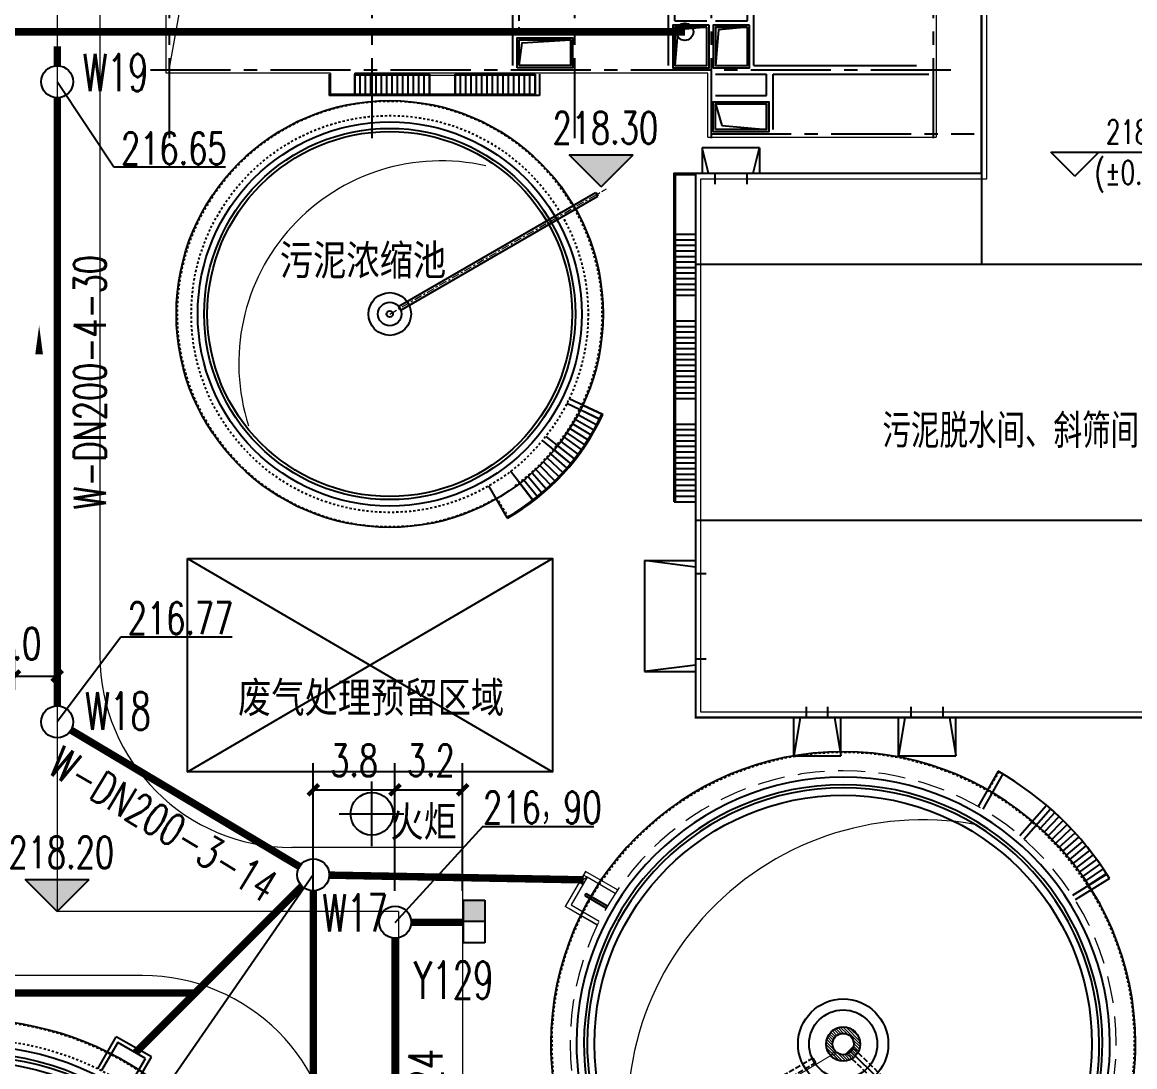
# Model space of a CAD drawing. Header units: metres. Extents: x 497246 to 997717, y 2998582 to 5998198.
# Drawn here: x 500211.5 to 500263.6, y 2998954.1 to 2999003 of the extents above; entities that cross this region are included whole.
import ezdxf
from ezdxf.enums import TextEntityAlignment as Align

# ---------------------------------------------------------------- set-up
doc = ezdxf.new("R2010")
doc.units = ezdxf.units.M
doc.header["$LTSCALE"] = 1000
for name, pattern in [('CENTER', [2, 1.25, -0.25, 0.25, -0.25]), ('CENTER2', [1.125, 0.75, -0.125, 0.125, -0.125]), ('CENTRE', [1.125, 0.75, -0.125, 0.125, -0.125]), ('CONTINOUS', [0]), ('DASH', [0.35, 0.25, -0.1]), ('DASHED', [19.05, 12.7, -6.35]), ('DOTE', [2.42, 2, -0.2, 0.02, -0.2]), ('HIDDEN', [0.375, 0.25, -0.125]), ('L2', [5, 3, -2]), ('虚线', [2, 1, -1])]:
    doc.linetypes.add(name, pattern=pattern)
doc.layers.get('0').update_dxf_attribs({"linetype": 'CONTINUOUS'})
doc.layers.get('Defpoints').update_dxf_attribs({"linetype": 'CONTINUOUS'})
for name, color, linetype, lineweight in [('2', 6, '虚线', 18), ('3中心线层', 7, 'CENTER', 25), ('A01设备', 5, 'CONTINUOUS', 25), ('SM-栏杆', 21, 'FENCELINE1', 15), ('中心线', 1, 'CENTER2', 15), ('细线', 7, 'CONTINUOUS', 18), ('道路', 4, 'CONTINUOUS', 15), ('道路中线', 1, 'DOTE', 13)]:
    doc.layers.add(name, color=color, linetype=linetype, lineweight=lineweight)
for name, color, linetype in [('3', 3, 'CONTINUOUS'), ('BEAM', 4, 'DASHED'), ('DIM_ELEV', 3, 'CONTINUOUS'), ('LINE6', 3, 'CONTINUOUS'), ('P15', 8, 'CONTINUOUS'), ('PIPE-污水', 2, 'CONTINUOUS'), ('PIPE-雨水', 4, 'CONTINUOUS'), ('PUB_TEXT', 7, 'CONTINUOUS'), ('STAIR', 2, 'CONTINUOUS'), ('TEXT_污水', 7, 'CONTINUOUS'), ('TEXT_雨水', 7, 'CONTINUOUS'), ('TWT_DIM', 3, 'CONTINUOUS'), ('TWT_雨水口', 4, 'CONTINUOUS'), ('WELL_污水', 2, 'CONTINUOUS'), ('WELL_雨水', 4, 'CONTINUOUS'), ('建筑', 7, 'CONTINUOUS'), ('建筑门坡散水', 9, 'CONTINUOUS'), ('挡墙护坡', 5, 'CONTINUOUS'), ('文字', 255, 'CONTINUOUS'), ('文字说明', 3, 'CONTINUOUS'), ('新建建筑', 2, 'CONTINUOUS'), ('污水标注', 211, 'CONTINUOUS'), ('雨水标注', 100, 'CONTINUOUS')]:
    doc.layers.add(name, color=color, linetype=linetype)
doc.layers.add('建筑轴线', color=1, linetype='DOTE', lineweight=15, plot=False)
doc.styles.add('-黑体', font='simhei.ttf', dxfattribs={"width": 0.8})
doc.styles.add('_TCH_DIM', font='SIMPLEX', dxfattribs={"bigfont": 'GBCBIG'})
doc.styles.add('_TCH_DIM_T3', font='SIMPLEX', dxfattribs={"width": 0.705882, "bigfont": 'GBCBIG'})
doc.styles.add('_TWT_WELL', font='SIMPLEX', dxfattribs={"width": 0.8, "height": 3.5, "bigfont": 'HZTXT'})
doc.styles.add('HZTXT', font='txt', dxfattribs={"width": 0.7, "bigfont": 'HZTXT'})
doc.styles.add('TG_LINETYPE', font='SIMPLEX', dxfattribs={"width": 0.8, "height": 3, "bigfont": 'HZTXT'})
doc.styles.add('亨利项目总图布置_2022_8_8_t3--03$0$亨利项目总图布置_2022_8_8_t3--02$0$CEC', font='ARIALN.TTF')
doc.linetypes.add('FENCELINE1', pattern='A,6.35,-2.54,[133,ltypeshp.shx,S=2.54,R=0,X=-2.54,Y=0],-2.54,25.4', length=36.83)
doc.linetypes.add('TG_W', pattern='A,2,-0.3,["W",TG_LINETYPE,S=0.1,R=0,X=-0.23,Y=-0.15],0', length=2.3)
doc.linetypes.add('TG_Y', pattern='A,2,-0.3,["Y",TG_LINETYPE,S=0.1,R=0,X=-0.23,Y=-0.15],0', length=2.3)
doc.linetypes.add('TG_Y2', pattern='A,2,-0.6,["Y2",TG_LINETYPE,S=0.1,R=0,X=-0.52,Y=-0.15],0', length=2.6)
doc.dimstyles.new('_TWT_ARCH&&1', dxfattribs={"dimtxt": 1.4875, "dimasz": 0.5, "dimexe": 1.25, "dimexo": 1.5, "dimgap": 0.63125, "dimtad": 1, "dimdec": 1, "dimzin": 0, "dimdsep": 46, "dimtxsty": '_TCH_DIM_T3', "dimblk": 'ARCHTICK', "dimcen": 0.09, "dimclrt": 7, "dimazin": 2, "dimtfac": 1, "dimtdec": 1, "dimtix": 1, "dimtmove": 2, "dimatfit": 3, "dimfxl": 1, "dimtolj": 1, "dimtzin": 0, "dimarcsym": 0})

# ---------------------------------------------------------------- blocks, each defined once
blk = doc.blocks.new('BW-368551890', base_point=(749513, -126952))
at = {"layer": 'DIM_ELEV', "color": 0}
for p, q in [((749613, -102152), (749752, -103230)), ((783213, -101852), (783352, -103230)), ((749752, -103230), (751413, -103352)), ((783352, -103230), (785013, -103352)), ((784613, -111802), (784677, -112537)), ((784677, -112537), (785013, -112602)), ((775013, -125652), (775305, -126656)), ((775305, -126656), (777413, -126852))]:
    blk.add_line(p, q, dxfattribs=at)
for points in [[(749513, -103452), (749513, -101752), (751513, -101752), (751513, -103452)], [(749613, -103352), (749613, -101852), (751413, -101852), (751413, -103352)], [(774713, -101752), (773013, -101752), (773013, -103752), (774713, -103752)], [(774613, -101852), (773113, -101852), (773113, -103652), (774613, -103652)], [(783113, -103452), (783113, -101752), (785113, -101752), (785113, -103452)], [(783213, -103352), (783213, -101852), (785013, -101852), (785013, -103352)], [(751213, -104752), (749513, -104752), (749513, -106752), (751213, -106752)], [(760688, -104752), (758988, -104752), (758988, -106752), (760688, -106752)], [(785113, -104752), (783413, -104752), (783413, -106752), (785113, -106752)], [(751113, -104852), (749613, -104852), (749613, -106652), (751113, -106652)], [(760588, -104852), (759088, -104852), (759088, -106652), (760588, -106652)], [(785013, -104852), (783513, -104852), (783513, -106652), (785013, -106652)], [(774713, -105752), (773513, -105752), (773513, -106752), (774713, -106752)], [(774613, -105852), (773613, -105852), (773613, -106652), (774613, -106652)], [(784513, -112702), (784513, -111702), (785113, -111702), (785113, -112702)], [(784613, -112602), (784613, -111802), (785013, -111802), (785013, -112602)], [(758838, -118952), (757138, -118952), (757138, -120952), (758838, -120952)], [(758738, -119052), (757238, -119052), (757238, -120852), (758738, -120852)], [(768313, -118952), (766613, -118952), (766613, -120952), (768313, -120952)], [(768213, -119052), (766713, -119052), (766713, -120852), (768213, -120852)], [(774713, -121952), (773013, -121952), (773013, -123952), (774713, -123952)], [(776613, -121952), (774913, -121952), (774913, -123952), (776613, -123952)], [(774613, -122052), (773113, -122052), (773113, -123852), (774613, -123852)], [(776513, -122052), (775013, -122052), (775013, -123852), (776513, -123852)], [(765713, -123952), (765713, -122552), (768313, -122552), (768313, -123952)], [(765813, -123852), (765813, -122652), (768213, -122652), (768213, -123852)], [(774913, -126952), (774913, -125552), (777513, -125552), (777513, -126952)], [(775013, -126852), (775013, -125652), (777413, -125652), (777413, -126852)]]:
    blk.add_lwpolyline(points, close=True, dxfattribs=at)
for points in [[(774613, -101852), (773286, -102010), (773113, -103652)], [(751113, -104852), (749773, -104997), (749613, -106652)], [(760588, -104852), (759261, -105010), (759088, -106652)], [(785013, -104852), (783686, -105010), (783513, -106652)], [(774613, -105852), (773786, -106010), (773613, -106652)], [(758738, -119052), (757399, -119229), (757238, -120852)], [(768213, -119052), (766857, -119176), (766713, -120852)], [(774613, -122052), (773257, -122176), (773113, -123852)], [(776513, -122052), (775157, -122176), (775013, -123852)], [(765813, -123852), (765960, -122791), (768213, -122652)]]:
    blk.add_lwpolyline(points, dxfattribs=at)
blk = doc.blocks.new('567HJEWR5RTFG')
at = {"color": 4, "linetype": 'ByBlock'}
for p, q in [((1390481, 570753), (1390481, 569753)), ((1391681, 570753), (1391681, 569753)), ((1391681, 569753), (1391681, 570753)), ((1395181, 570753), (1395181, 569753)), ((1395181, 569753), (1395181, 570753)), ((1396381, 570753), (1396381, 569753)), ((1396381, 569753), (1396381, 570753)), ((1400131, 570753), (1400131, 569753)), ((1400331, 570753), (1400331, 569753)), ((1390681, 569753), (1390481, 569753)), ((1391481, 569753), (1390481, 569753)), ((1391681, 569753), (1391481, 569753)), ((1395381, 569753), (1395181, 569753)), ((1396181, 569753), (1395381, 569753)), ((1396381, 569753), (1396181, 569753)), ((1400331, 569753), (1400131, 569753))]:
    blk.add_line(p, q, dxfattribs=at)
at = {"layer": '3中心线层', "color": 1, "linetype": 'CENTRE', "ltscale": 5}
for p, q in [((1382981, 594000), (1382981, 567364)), ((1392481, 594000), (1392481, 567364)), ((1401981, 594000), (1401981, 567364)), ((1408381, 594000), (1408381, 567364)), ((1418781, 594000), (1418781, 567364)), ((1382109, 593353), (1419828, 593353)), ((1382109, 590353), (1419828, 590353)), ((1382109, 588153), (1419828, 588153)), ((1382109, 584953), (1419828, 584953)), ((1382109, 582153), (1419828, 582153)), ((1382109, 579353), (1419828, 579353)), ((1382109, 576153), (1419828, 576153)), ((1382109, 573953), (1419828, 573953)), ((1382109, 570953), (1419828, 570953)), ((1408381, 567953), (1420709, 567953))]:
    blk.add_line(p, q, dxfattribs=at)
at = {"layer": 'BEAM', "ltscale": 0.6}
for p, q in [((1384981, 591653), (1384981, 593153)), ((1385281, 590553), (1385281, 593153)), ((1404591, 590553), (1404591, 593153)), ((1404891, 590553), (1404891, 593153)), ((1406381, 590553), (1406381, 593153)), ((1406681, 591353), (1406681, 593153)), ((1416481, 590553), (1416481, 593153)), ((1416781, 591653), (1416781, 593153)), ((1383181, 591653), (1384981, 591653)), ((1383181, 591353), (1384981, 591353)), ((1384981, 590553), (1384981, 591353)), ((1406681, 591353), (1408181, 591353)), ((1416781, 591653), (1418581, 591653)), ((1416781, 590553), (1416781, 591353)), ((1416781, 591353), (1418581, 591353)), ((1406681, 590553), (1406681, 591053)), ((1406681, 591053), (1408181, 591053)), ((1383181, 590553), (1384981, 590553)), ((1385281, 590553), (1392306, 590553)), ((1401781, 590553), (1392656, 590553)), ((1404591, 590553), (1402181, 590553)), ((1404891, 590553), (1406381, 590553)), ((1406681, 590553), (1408181, 590553)), ((1408581, 590553), (1416481, 590553)), ((1416781, 590553), (1418581, 590553)), ((1383181, 590153), (1384681, 590153)), ((1384681, 588353), (1384681, 590153)), ((1384981, 588353), (1384981, 590153)), ((1384981, 590153), (1392306, 590153)), ((1392656, 590153), (1394156, 590153)), ((1394156, 588353), (1394156, 590153)), ((1394456, 588353), (1394456, 590153)), ((1401781, 590153), (1394456, 590153)), ((1404591, 590153), (1402181, 590153)), ((1404591, 588353), (1404591, 590153)), ((1404891, 590153), (1406881, 590153)), ((1404891, 588353), (1404891, 590153)), ((1406881, 588353), (1406881, 590153)), ((1407181, 590153), (1408181, 590153)), ((1407181, 589453), (1407181, 590153)), ((1408581, 590153), (1416781, 590153)), ((1416781, 588353), (1416781, 590153)), ((1417081, 588353), (1417081, 590153)), ((1417081, 590153), (1418581, 590153)), ((1407181, 589453), (1408181, 589453)), ((1407181, 588353), (1407181, 589153)), ((1407181, 589153), (1408181, 589153)), ((1383181, 588353), (1384681, 588353)), ((1384981, 588353), (1392306, 588353)), ((1392656, 588353), (1394156, 588353)), ((1401781, 588353), (1394456, 588353)), ((1404591, 588353), (1402181, 588353)), ((1404891, 588353), (1406881, 588353)), ((1407181, 588353), (1408181, 588353)), ((1408581, 588353), (1416781, 588353)), ((1417081, 588353), (1418581, 588353)), ((1383181, 587953), (1389156, 587953)), ((1389156, 585203), (1389156, 587953)), ((1389556, 585203), (1389556, 587953)), ((1389556, 587953), (1392306, 587953)), ((1401781, 587953), (1392656, 587953)), ((1404591, 587953), (1402181, 587953)), ((1404591, 585203), (1404591, 587953)), ((1404891, 587953), (1408181, 587953)), ((1404891, 585203), (1404891, 587953)), ((1408581, 587953), (1418581, 587953)), ((1383181, 585203), (1389156, 585203)), ((1389556, 585203), (1392306, 585203)), ((1401781, 585203), (1392656, 585203)), ((1404591, 585203), (1402181, 585203)), ((1404891, 585203), (1408181, 585203)), ((1408581, 585203), (1418581, 585203)), ((1383181, 584703), (1386456, 584703)), ((1386456, 582403), (1386456, 584703)), ((1386856, 582403), (1386856, 584703)), ((1386856, 584703), (1391856, 584703)), ((1391856, 582403), (1391856, 584703)), ((1392256, 582403), (1392256, 584703)), ((1392256, 584703), (1392306, 584703)), ((1401781, 584703), (1392656, 584703)), ((1404591, 584703), (1402181, 584703)), ((1404591, 582403), (1404591, 584703)), ((1404891, 584703), (1408181, 584703)), ((1404891, 582403), (1404891, 584703)), ((1408581, 584703), (1417881, 584703)), ((1417881, 582403), (1417881, 584703)), ((1418181, 584703), (1418581, 584703)), ((1418181, 582403), (1418181, 584703)), ((1383181, 582403), (1386456, 582403)), ((1383181, 581903), (1386456, 581903)), ((1386456, 579603), (1386456, 581903)), ((1386856, 582403), (1391856, 582403)), ((1386856, 579603), (1386856, 581903)), ((1386856, 581903), (1391856, 581903)), ((1391856, 579603), (1391856, 581903)), ((1392256, 582403), (1392306, 582403)), ((1392256, 579603), (1392256, 581903)), ((1392256, 581903), (1392306, 581903)), ((1401781, 582403), (1392656, 582403)), ((1401781, 581903), (1392656, 581903)), ((1404591, 582403), (1402181, 582403)), ((1404591, 581903), (1402181, 581903)), ((1404591, 579603), (1404591, 581903)), ((1404891, 582403), (1408181, 582403)), ((1404891, 581903), (1408181, 581903)), ((1404891, 579603), (1404891, 581903)), ((1408581, 582403), (1417881, 582403)), ((1408581, 581903), (1418581, 581903)), ((1418181, 582403), (1418581, 582403)), ((1383181, 579603), (1386456, 579603)), ((1386856, 579603), (1391856, 579603)), ((1392256, 579603), (1392306, 579603)), ((1401781, 579603), (1392656, 579603)), ((1404591, 579603), (1402181, 579603)), ((1404891, 579603), (1408181, 579603)), ((1408581, 579603), (1418581, 579603)), ((1383181, 579103), (1389156, 579103)), ((1389156, 576353), (1389156, 579103)), ((1389556, 576353), (1389556, 579103)), ((1389556, 579103), (1392306, 579103)), ((1401781, 579103), (1392656, 579103)), ((1404591, 579103), (1402181, 579103)), ((1404591, 576353), (1404591, 579103)), ((1404891, 579103), (1408181, 579103)), ((1404891, 576353), (1404891, 579103)), ((1408581, 579103), (1418581, 579103)), ((1383181, 576353), (1389156, 576353)), ((1389556, 576353), (1392306, 576353)), ((1401781, 576353), (1392656, 576353)), ((1404591, 576353), (1402181, 576353)), ((1404891, 576353), (1408181, 576353)), ((1408581, 576353), (1418581, 576353)), ((1383181, 575953), (1390506, 575953)), ((1390506, 574153), (1390506, 575953)), ((1390806, 574153), (1390806, 575953)), ((1390806, 575953), (1392306, 575953)), ((1392656, 575953), (1399981, 575953)), ((1399981, 574153), (1399981, 575953)), ((1400281, 575953), (1401781, 575953)), ((1400281, 574153), (1400281, 575953)), ((1402181, 575953), (1404591, 575953)), ((1404591, 575953), (1404591, 575953)), ((1408181, 575953), (1404591, 575953)), ((1408581, 575953), (1418581, 575953)), ((1383181, 574153), (1390506, 574153)), ((1390806, 574153), (1392306, 574153)), ((1392656, 574153), (1399981, 574153)), ((1400281, 574153), (1401781, 574153)), ((1402181, 574153), (1405816, 574153)), ((1405816, 574153), (1405816, 574153)), ((1408181, 574153), (1405816, 574153)), ((1408581, 574153), (1418581, 574153)), ((1383181, 573753), (1392306, 573753)), ((1392656, 573753), (1401781, 573753)), ((1399081, 571153), (1399081, 573753)), ((1399381, 573253), (1399381, 573753)), ((1402181, 573753), (1406381, 573753)), ((1406381, 571153), (1406381, 573753)), ((1406681, 573253), (1406681, 573753)), ((1406681, 573753), (1408181, 573753)), ((1408581, 573753), (1410081, 573753)), ((1410081, 573253), (1410081, 573753)), ((1410381, 571153), (1410381, 573753)), ((1410381, 573753), (1418581, 573753)), ((1406681, 573253), (1408181, 573253)), ((1408581, 573253), (1410081, 573253)), ((1399381, 572653), (1399381, 572953)), ((1399381, 572653), (1401781, 572653)), ((1406681, 571153), (1406681, 572953)), ((1406681, 572953), (1408181, 572953)), ((1408581, 572953), (1410081, 572953)), ((1410081, 571153), (1410081, 572953)), ((1399381, 571153), (1399381, 572353)), ((1399381, 572353), (1401781, 572353)), ((1408581, 571153), (1410081, 571153)), ((1410381, 571153), (1418581, 571153)), ((1408581, 570753), (1410981, 570753)), ((1410981, 569753), (1410981, 570753)), ((1411281, 568153), (1411281, 570753)), ((1411281, 570753), (1418581, 570753)), ((1408581, 569753), (1410981, 569753)), ((1408581, 569453), (1410981, 569453)), ((1410981, 568153), (1410981, 569453))]:
    blk.add_line(p, q, dxfattribs=at)
at = {"layer": 'SM-栏杆', "color": 7, "linetype": 'ByBlock', "ltscale": 0.2}
for p, q in [((1382831, 570803), (1382831, 593503)), ((1382831, 593503), (1418931, 593503)), ((1418931, 593503), (1418931, 567803)), ((1390541, 570803), (1382831, 570803)), ((1408231, 570803), (1391681, 570803)), ((1408231, 567803), (1408231, 570803)), ((1408231, 567803), (1418931, 567803))]:
    blk.add_line(p, q, dxfattribs=at)
at = {"layer": 'SM-栏杆', "linetype": 'ByBlock', "ltscale": 0.2}
for p, q in [((1390541, 570753), (1390541, 569813)), ((1400131, 570693), (1391681, 570693)), ((1400131, 569813), (1390541, 569813))]:
    blk.add_line(p, q, dxfattribs=at)
at = {"layer": 'SM-栏杆'}
for points in [[(1390541, 570803), (1390541, 570753)], [(1391681, 570693), (1391681, 570803)]]:
    blk.add_lwpolyline(points, dxfattribs=at)
at = {"layer": 'STAIR', "linetype": 'ByBlock'}
for p, q in [((1395181, 570753), (1391681, 570753)), ((1391931, 569753), (1391931, 570753)), ((1392181, 569753), (1392181, 570753)), ((1392431, 569753), (1392431, 570753)), ((1392681, 569753), (1392681, 570753)), ((1392931, 569753), (1392931, 570753)), ((1393181, 569753), (1393181, 570753)), ((1393431, 569753), (1393431, 570753)), ((1393681, 569753), (1393681, 570753)), ((1393931, 569753), (1393931, 570753)), ((1394181, 569753), (1394181, 570753)), ((1394431, 569753), (1394431, 570753)), ((1394681, 569753), (1394681, 570753)), ((1394931, 569753), (1394931, 570753)), ((1400131, 570753), (1396381, 570753)), ((1396631, 569753), (1396631, 570753)), ((1396881, 569753), (1396881, 570753)), ((1397131, 569753), (1397131, 570753)), ((1397381, 569753), (1397381, 570753)), ((1397631, 569753), (1397631, 570753)), ((1397881, 569753), (1397881, 570753)), ((1398131, 569753), (1398131, 570753)), ((1398381, 569753), (1398381, 570753)), ((1398631, 569753), (1398631, 570753)), ((1398881, 569753), (1398881, 570753)), ((1399131, 569753), (1399131, 570753)), ((1399381, 569753), (1399381, 570753)), ((1399631, 569753), (1399631, 570753)), ((1399881, 569753), (1399881, 570753)), ((1400131, 569753), (1400131, 570753)), ((1395181, 569753), (1391681, 569753)), ((1395181, 569753), (1391681, 569753)), ((1400131, 569753), (1396381, 569753)), ((1400131, 569753), (1396381, 569753))]:
    blk.add_line(p, q, dxfattribs=at)
at = {"color": 0}
blk.add_blockref('BW-368551890', (1383081, 568053), dxfattribs=at)
blk = doc.blocks.new('56Y7GFHFTEFF')
at = {"linetype": 'CONTINOUS'}
h = blk.add_hatch(dxfattribs=at)
h.set_pattern_fill('ANSI31', color=4, scale=30)
h.set_pattern_definition([(45, (-439791.47, 2275306.09), (-67.351921, 67.351921), [])])
h.paths.add_polyline_path([(716177, 276603, 1), (717777, 276603, 1)])
h.paths.add_polyline_path([(717477, 276603, -1), (716477, 276603, -1)], flags=16)
for p, q in [((706701, 285665), (705951, 286326)), ((709753, 266032), (708887, 264531)), ((709920, 265921), (709160, 264605)), ((710459, 263855), (711219, 265171)), ((711398, 265082), (710532, 263581)), ((710632, 263755), (711396, 265077)), ((708887, 264531), (710532, 263581)), ((709160, 264605), (709060, 264431)), ((709506, 264405), (709060, 264431)), ((709160, 264605), (710459, 263855)), ((709160, 264605), (709406, 264231)), ((709506, 264405), (709406, 264231))]:
    blk.add_line(p, q, dxfattribs=at)
at = {"color": 1, "const_width": 15}
for points in [[(717753, 275010), (717666, 274961)], [(718056, 275184), (717969, 275135)]]:
    blk.add_lwpolyline(points, dxfattribs=at)
at = {"linetype": 'CONTINOUS'}
blk.add_circle((717436, 276162), 70.7, dxfattribs=at)
at = {"layer": '2', "ltscale": 0.06}
blk.add_line((704218, 283914), (705128, 283389), dxfattribs=at)
blk.add_arc((716976, 276602), 13650, 40.8256, 319.1843, dxfattribs=at)
at = {"layer": 'A01设备', "color": 1, "linetype": 'DOTE'}
blk.add_line((717276, 276903), (726855, 286737), dxfattribs=at)
at = {"layer": 'A01设备', "color": 4}
blk.add_line((717860, 275324), (717644, 275199), dxfattribs=at)
at = {"layer": 'A01设备', "color": 0}
for points in [[(716952, 264104, 1.001903), (716952, 289104, 0.998101)], [(716952, 264454, 1.001903), (716952, 288754, 0.998101)], [(716953, 264604, 1.001903), (716953, 288604, 0.998101)]]:
    blk.add_lwpolyline(points, format="xyb", close=True, dxfattribs=at)
at = {"layer": 'A01设备', "color": 5}
blk.add_circle((716977, 276603), 11657, dxfattribs=at)
at = {"layer": 'A01设备', "color": 7}
for radius in [2114, 1600, 800, 500]:
    blk.add_circle((716977, 276603), radius, dxfattribs=at)
at = {"layer": 'BEAM', "linetype": 'L2'}
for p, q in [((709011, 288960), (710012, 287347)), ((709223, 289092), (710224, 287479)), ((707375, 285070), (705951, 286326)), ((707210, 284883), (705786, 286138)), ((704196, 283867), (705847, 282929)), ((704320, 284084), (705973, 283145))]:
    blk.add_line(p, q, dxfattribs=at)
at = {"layer": 'LINE6', "color": 7}
blk.add_lwpolyline([(727289, 285622, 0.216849), (716950, 290303, 0.998101), (716951, 262903, 0.216871), (727290, 267586, 0.216871)], format="xyb", dxfattribs=at)
at = {"layer": 'LINE6', "color": 2}
blk.add_arc((716977, 276603), 14700, 121.8332, 150.3889, dxfattribs=at)
at = {"layer": 'P15', "color": 4, "linetype": 'DASH'}
for p, q in [((717137, 277047), (726723, 286887)), ((717420, 276764), (726998, 286597)), ((717860, 275324), (724180, 264380)), ((717644, 275199), (723951, 264276))]:
    blk.add_line(p, q, dxfattribs=at)
at = {"layer": 'P15', "color": 4}
for p, q in [((717137, 277047), (717420, 276764)), ((710511, 265553), (709949, 264583)), ((710605, 265499), (710036, 264517))]:
    blk.add_line(p, q, dxfattribs=at)
at = {"layer": 'P15', "color": 3}
blk.add_arc((709996, 264556), 54, 150, 330, dxfattribs=at)
at = {"layer": 'STAIR', "linetype": 'CONTINOUS'}
for p, q in [((709537, 288107), (708993, 288947)), ((708918, 287682), (708329, 288491)), ((709121, 287828), (708548, 288647)), ((709328, 287969), (708769, 288799)), ((708130, 287064), (707485, 287828)), ((708323, 287224), (707691, 287999)), ((708518, 287380), (707901, 288167)), ((708717, 287533), (708114, 288331)), ((707754, 286734), (707081, 287474)), ((707941, 286901), (707281, 287653)), ((707213, 286214), (706500, 286915)), ((707390, 286390), (706690, 287105)), ((707570, 286564), (706884, 287291)), ((706868, 285851), (706131, 286526)), ((707039, 286034), (706314, 286722))]:
    blk.add_line(p, q, dxfattribs=at)
for radius in [14700, 13700]:
    blk.add_arc((716977, 276603), radius, 122.8926, 138.5926, dxfattribs=at)
at = {"layer": '中心线', "color": 7, "linetype": 'DASHED', "ltscale": 0.1}
blk.add_lwpolyline([(727027, 268680, 0.627051), (716951, 289404, 0.998101), (716951, 263804, 0.223629), (726826, 268431, 0.223629)], format="xyb", dxfattribs=at)
at = {"layer": '文字说明', "color": 4, "const_width": 50}
blk.add_lwpolyline([(717469, 276100), (724443, 264491)], dxfattribs=at)
blk = doc.blocks.new('45YFBNCETWHJ5')
at = {"linetype": 'CONTINOUS'}
for p, q in [((1002790, 222876), (1003656, 224376)), ((1005302, 223426), (1003656, 224376)), ((1003730, 224103), (1002969, 222786)), ((1005029, 223353), (1003730, 224103)), ((1004268, 222037), (1005029, 223353)), ((1004436, 221926), (1005302, 223426))]:
    blk.add_line(p, q, dxfattribs=at)
for radius in [13500, 13150, 13000]:
    blk.add_circle((996729, 210478), radius, dxfattribs=at)
at = {"color": 3, "linetype": 'CONTINOUS'}
blk.add_circle((996729, 210478), 12750, dxfattribs=at)
blk.add_arc((996729, 210478), 14700, 180, 125.2813)
at = {"layer": '2', "ltscale": 0.06}
blk.add_arc((996729, 210478), 14650, 179.8045, 125.3434, dxfattribs=at)
at = {"layer": 'P15', "linetype": 'HIDDEN', "ltscale": 0.2}
blk.add_circle((996729, 210478), 13800, dxfattribs=at)
blk = doc.blocks.new('546GFBNRET654')
at = {"linetype": 'CONTINOUS'}
for p, q in [((1003998, 120326), (1004098, 120153)), ((1012398, 115254), (1013280, 114783)), ((1013406, 115026), (1012513, 115476)), ((1012623, 115700), (1013572, 115252)), ((1013009, 114305), (1012152, 114820)), ((1012278, 115035), (1013147, 114542)), ((1011702, 114222), (1012559, 113616)), ((1011884, 114399), (1012715, 113842)), ((1012865, 114071), (1012021, 114608)), ((1011444, 113793), (1012231, 113175)), ((1011596, 113991), (1012398, 113393)), ((1010960, 113222), (1011698, 112547)), ((1011126, 113408), (1011881, 112752)), ((1011288, 113599), (1012058, 112962)), ((1010435, 112689), (1011120, 111961)), ((1010614, 112862), (1011318, 112151)), ((1010789, 113040), (1011510, 112347)), ((1009871, 112196), (1010500, 111419)), ((1010063, 112356), (1010711, 111595)), ((1010251, 112520), (1010918, 111775)), ((1009675, 112042), (1010285, 111249))]:
    blk.add_line(p, q, dxfattribs=at)
at = {"ltscale": 50}
blk.add_line((1009105, 110400), (1008580, 111309), dxfattribs=at)
for radius in [10000, 8700, 8550]:
    blk.add_circle((1003580, 119969), radius, dxfattribs=at)
at = {"color": 1, "linetype": 'CONTINOUS'}
blk.add_circle((1003580, 119969), 9000, dxfattribs=at)
at = {"linetype": 'CONTINOUS'}
for radius in [1000, 550, 150]:
    blk.add_circle((1003580, 119969), radius, dxfattribs=at)
at = {"color": 7, "ltscale": 50}
for radius in [11000, 11050]:
    blk.add_arc((1003580, 119969), radius, 300, 334.7292, dxfattribs=at)
at = {"layer": '2', "ltscale": 0.06}
blk.add_line((1009172, 110441), (1008622, 111335), dxfattribs=at)
blk.add_arc((1003580, 119969), 9950, 306.1267, 300, dxfattribs=at)
at = {"layer": 'BEAM', "linetype": 'L2'}
for p, q in [((1013465, 115026), (1011883, 115773)), ((1013572, 115252), (1011990, 115999)), ((1010894, 114225), (1012270, 113145)), ((1012097, 112930), (1010748, 114045)), ((1010315, 111209), (1009248, 112597)), ((1009105, 110400), (1008230, 111915))]:
    blk.add_line(p, q, dxfattribs=at)
at = {"layer": 'P15', "linetype": 'HIDDEN', "ltscale": 0.2}
blk.add_circle((1003580, 119969), 9300, dxfattribs=at)
at = {"layer": '中心线', "ltscale": 0.5}
for q in [(1013736, 125833), (1013563, 125733)]:
    blk.add_line((1003580, 119969), q, dxfattribs=at)
at = {"layer": '文字说明'}
for p, q in [((1003998, 120326), (1013241, 125663)), ((1013241, 125663), (1013341, 125489)), ((1004098, 120153), (1013341, 125489))]:
    blk.add_line(p, q, dxfattribs=at)
blk = doc.blocks.new('_ArchTick')
at = {"color": 0, "linetype": 'ByBlock', "const_width": 0.4}
blk.add_lwpolyline([(-0.5, -0.5), (0.5, 0.5)], dxfattribs=at)
blk = doc.blocks.new('*D288')
at = {"layer": 'Defpoints', "color": 0, "transparency": 16777216}
for p in [(500213.135, 2998972.37), (500211.135, 2998970.221), (500213.135, 2998970.221)]:
    blk.add_point(p, dxfattribs=at)
at = {"layer": 'TWT_DIM', "color": 0, "lineweight": -2, "transparency": 16777216}
for p, q in [((500211.135, 2998971.721), (500211.135, 2998973.62)), ((500213.135, 2998971.721), (500213.135, 2998973.62)), ((500211.135, 2998972.37), (500213.135, 2998972.37))]:
    blk.add_line(p, q, dxfattribs=at)
at = {"layer": 'TWT_DIM', "color": 0, "lineweight": -2, "transparency": 16777216, "xscale": 0.5, "yscale": 0.5, "zscale": 0.5, "rotation": 180}
blk.add_blockref('_ArchTick', (500211.135, 2998972.37), dxfattribs=at)
at = {"layer": 'TWT_DIM', "color": 0, "lineweight": -2, "transparency": 16777216, "xscale": 0.5, "yscale": 0.5, "zscale": 0.5}
blk.add_blockref('_ArchTick', (500213.135, 2998972.37), dxfattribs=at)
at = {"layer": 'TWT_DIM', "color": 7, "transparency": 16777216, "insert": (500211.261, 2998973.888), "char_height": 1.4875, "attachment_point": 5, "style": '_TCH_DIM_T3'}
blk.add_mtext('\\A1;2.0', dxfattribs=at)
blk = doc.blocks.new('*D289')
at = {"layer": 'Defpoints', "color": 0, "transparency": 16777216}
for p in [(500232.135, 2998967.041), (500228.962, 2998960.812), (500232.135, 2998960.812)]:
    blk.add_point(p, dxfattribs=at)
at = {"layer": 'TWT_DIM', "color": 0, "lineweight": -2, "transparency": 16777216}
for p, q in [((500228.962, 2998962.312), (500228.962, 2998968.291)), ((500232.135, 2998962.312), (500232.135, 2998968.291)), ((500228.962, 2998967.041), (500232.135, 2998967.041))]:
    blk.add_line(p, q, dxfattribs=at)
at = {"layer": 'TWT_DIM', "color": 0, "lineweight": -2, "transparency": 16777216, "xscale": 0.5, "yscale": 0.5, "zscale": 0.5, "rotation": 180}
blk.add_blockref('_ArchTick', (500228.962, 2998967.041), dxfattribs=at)
at = {"layer": 'TWT_DIM', "color": 0, "lineweight": -2, "transparency": 16777216, "xscale": 0.5, "yscale": 0.5, "zscale": 0.5}
blk.add_blockref('_ArchTick', (500232.135, 2998967.041), dxfattribs=at)
at = {"layer": 'TWT_DIM', "color": 7, "transparency": 16777216, "insert": (500230.642, 2998968.422), "char_height": 1.4875, "attachment_point": 5, "style": '_TCH_DIM_T3'}
blk.add_mtext('\\A1;3.2', dxfattribs=at)
blk = doc.blocks.new('*D290')
at = {"layer": 'Defpoints', "color": 0, "transparency": 16777216}
for p in [(500228.962, 2998967.041), (500225.135, 2998960.812), (500228.962, 2998960.812)]:
    blk.add_point(p, dxfattribs=at)
at = {"layer": 'TWT_DIM', "color": 0, "lineweight": -2, "transparency": 16777216}
for p, q in [((500225.135, 2998962.312), (500225.135, 2998968.291)), ((500228.962, 2998962.312), (500228.962, 2998968.291)), ((500225.135, 2998967.041), (500228.962, 2998967.041))]:
    blk.add_line(p, q, dxfattribs=at)
at = {"layer": 'TWT_DIM', "color": 0, "lineweight": -2, "transparency": 16777216, "xscale": 0.5, "yscale": 0.5, "zscale": 0.5, "rotation": 180}
blk.add_blockref('_ArchTick', (500225.135, 2998967.041), dxfattribs=at)
at = {"layer": 'TWT_DIM', "color": 0, "lineweight": -2, "transparency": 16777216, "xscale": 0.5, "yscale": 0.5, "zscale": 0.5}
blk.add_blockref('_ArchTick', (500228.962, 2998967.041), dxfattribs=at)
at = {"layer": 'TWT_DIM', "color": 7, "transparency": 16777216, "insert": (500227.049, 2998968.416), "char_height": 1.4875, "attachment_point": 5, "style": '_TCH_DIM_T3'}
blk.add_mtext('\\A1;3.8', dxfattribs=at)
blk = doc.blocks.new('$TwtSys$00000187')
blk.add_circle((0, 0), 0.5)
blk = doc.blocks.new('$TwtSys$00000424')
for p, q in [((-500, 250), (500, 250)), ((-500, -250), (-500, 250)), ((0, -250), (0, 250)), ((500, 250), (500, -250)), ((500, -250), (-500, -250))]:
    blk.add_line(p, q)
blk.add_solid([(0, 250), (500, 250), (0, -250), (500, -250)])

msp = doc.modelspace()

# ---------------------------------------------------------------- hatches: boundary and pattern name
at = {"layer": 'DIM_ELEV'}
for points in [[(500238.625, 2998995.29), (500237.125, 2998996.79), (500240.125, 2998996.79)], [(500213.126, 2998961.337), (500211.626, 2998962.837), (500214.626, 2998962.837)]]:
    msp.add_hatch(color=0, dxfattribs=at).paths.add_polyline_path(points)
at = {"layer": '挡墙护坡', "linetype": 'Continuous'}
h = msp.add_hatch(dxfattribs=at)
h.set_pattern_fill('ANSI33', color=256, style=0)
h.set_pattern_definition([(45, (1726.0034, 0), (-2.2450640303, 2.2450640303), []), (45, (1728.2485, 0), (-2.2450640303, 2.2450640303), [1.5875, -0.79375])])
edge = h.paths.add_edge_path()
edge.add_line((500516.237, 2998901.333), (500516.237, 2998904.333))
edge.add_line((500516.237, 2998904.333), (500265.627, 2998904.333))
edge.add_line((500265.627, 2998904.333), (500240.627, 2998907.833))
edge.add_line((500240.627, 2998907.833), (500173.478, 2998907.833))
edge.add_line((500173.478, 2998907.833), (500171.835, 2998907.908))
edge.add_line((500171.835, 2998907.908), (500170.807, 2998908.033))
edge.add_arc((500173.41, 2998924.833), 17, 179.9914, 261.1919, ccw=False)
edge.add_line((500156.41, 2998924.835), (500156.328, 2998970.517))
edge.add_line((500156.328, 2998970.517), (500152.784, 2998995.51))
edge.add_line((500152.784, 2998995.51), (500152.675, 2999056.413))
edge.add_line((500152.675, 2999056.413), (500149.675, 2999056.408))
edge.add_line((500149.675, 2999056.408), (500149.784, 2998995.296))
edge.add_line((500149.784, 2998995.296), (500153.329, 2998970.302))
edge.add_line((500153.329, 2998970.302), (500153.41, 2998924.833))
edge.add_arc((500173.41, 2998924.833), 20, 180.0001, 261.3369)
edge.add_line((500170.397, 2998905.061), (500171.584, 2998904.916))
edge.add_line((500171.584, 2998904.916), (500173.41, 2998904.833))
edge.add_line((500173.41, 2998904.833), (500240.418, 2998904.833))
edge.add_line((500240.418, 2998904.833), (500265.418, 2998901.333))
edge.add_line((500265.418, 2998901.333), (500516.237, 2998901.333))

# ---------------------------------------------------------------- linework, layer by layer
at = {"color": 0}
for p, q in [((500256.456, 2998995.928), (500256.456, 2998991.678)), ((500243.056, 2998991.678), (500271.556, 2998991.678)), ((500243.056, 2998979.678), (500271.556, 2998979.678)), ((500227.867, 2998967.428), (500227.867, 2998964.403)), ((500226.355, 2998965.915), (500229.38, 2998965.915))]:
    msp.add_line(p, q, dxfattribs=at)
msp.add_circle((500227.885, 2998965.915), 1, dxfattribs=at)
at = {"layer": '3'}
for p, q in [((500219.247, 2998967.876), (500236.346, 2998977.876)), ((500219.247, 2998977.876), (500236.346, 2998967.876))]:
    msp.add_line(p, q, dxfattribs=at)
msp.add_lwpolyline([(500219.247, 2998977.876), (500236.346, 2998977.876), (500236.346, 2998967.876), (500219.247, 2998967.876)], close=True, dxfattribs=at)
at = {"layer": 'DIM_ELEV', "color": 0}
for p, q in [((500238.625, 2998995.29), (500237.125, 2998996.79)), ((500237.125, 2998996.79), (500240.125, 2998996.79)), ((500238.625, 2998995.29), (500240.125, 2998996.79)), ((500260.822, 2998995.794), (500259.697, 2998996.919)), ((500259.697, 2998996.919), (500266.149, 2998996.919)), ((500260.822, 2998995.794), (500261.947, 2998996.919)), ((500213.126, 2998961.337), (500211.626, 2998962.837)), ((500211.626, 2998962.837), (500214.626, 2998962.837)), ((500213.126, 2998961.337), (500214.626, 2998962.837))]:
    msp.add_line(p, q, dxfattribs=at)
at = {"layer": 'PIPE-污水', "color": 0, "linetype": 'TG_W', "ltscale": 0.005, "const_width": 0.35}
for points in [[(500213.135, 2999001.883), (500213.135, 2999000.971)], [(500213.135, 2998999.471), (500213.135, 2998970.971)], [(500224.492, 2998963.44), (500213.779, 2998969.837)], [(500225.885, 2998963.041), (500237.785, 2998962.82)], [(500219.597, 2998957.516), (500224.605, 2998962.525)], [(500225.135, 2998934.266), (500225.135, 2998962.305)], [(500219.597, 2998957.516), (500182.536, 2998957.516)]]:
    msp.add_lwpolyline(points, dxfattribs=at)
at = {"layer": 'PIPE-污水', "color": 0, "ltscale": 0.05, "const_width": 0.35}
msp.add_lwpolyline([(500216.8, 2998954.72), (500219.597, 2998957.516)], dxfattribs=at)
at = {"layer": 'PIPE-雨水', "color": 140, "linetype": 'TG_Y2', "ltscale": 0.0025, "const_width": 0.35}
msp.add_lwpolyline([(500161.048, 2999002.558), (500242.558, 2999002.558)], dxfattribs=at)
at = {"layer": 'PIPE-雨水', "color": 0, "linetype": 'TG_Y', "ltscale": 0.005, "const_width": 0.35}
for points in [[(500229.722, 2998960.833), (500232.135, 2998960.833)], [(500228.972, 2998937.583), (500228.972, 2998960.083)]]:
    msp.add_lwpolyline(points, dxfattribs=at)
at = {"layer": 'PIPE-雨水', "color": 140, "linetype": 'TG_Y2'}
msp.add_circle((500242.549, 2999002.558), 0.4, dxfattribs=at)
at = {"layer": 'STAIR'}
for p, q in [((500242.056, 2998990.218), (500242.056, 2998993.078)), ((500242.056, 2998993.078), (500243.056, 2998993.078)), ((500242.056, 2998992.818), (500243.056, 2998992.818)), ((500242.056, 2998992.558), (500243.056, 2998992.558)), ((500242.056, 2998992.298), (500243.056, 2998992.298)), ((500242.056, 2998992.038), (500243.056, 2998992.038)), ((500242.056, 2998991.778), (500243.056, 2998991.778)), ((500242.056, 2998991.518), (500243.056, 2998991.518)), ((500242.056, 2998991.258), (500243.056, 2998991.258)), ((500242.056, 2998990.998), (500243.056, 2998990.998)), ((500242.056, 2998990.738), (500243.056, 2998990.738)), ((500242.056, 2998990.478), (500243.056, 2998990.478)), ((500242.056, 2998990.218), (500243.056, 2998990.218)), ((500242.056, 2998985.378), (500242.056, 2998989.018)), ((500242.056, 2998989.018), (500243.056, 2998989.018)), ((500242.056, 2998988.758), (500243.056, 2998988.758)), ((500242.056, 2998988.498), (500243.056, 2998988.498)), ((500242.056, 2998988.238), (500243.056, 2998988.238)), ((500242.056, 2998987.978), (500243.056, 2998987.978)), ((500242.056, 2998987.718), (500243.056, 2998987.718)), ((500242.056, 2998987.458), (500243.056, 2998987.458)), ((500242.056, 2998987.198), (500243.056, 2998987.198)), ((500242.056, 2998986.938), (500243.056, 2998986.938)), ((500242.056, 2998986.678), (500243.056, 2998986.678)), ((500242.056, 2998986.418), (500243.056, 2998986.418)), ((500242.056, 2998986.158), (500243.056, 2998986.158)), ((500242.056, 2998985.898), (500243.056, 2998985.898)), ((500242.056, 2998985.638), (500243.056, 2998985.638)), ((500242.056, 2998985.378), (500243.056, 2998985.378)), ((500242.056, 2998980.538), (500242.056, 2998984.178)), ((500242.056, 2998984.178), (500243.056, 2998984.178)), ((500242.056, 2998983.918), (500243.056, 2998983.918)), ((500242.056, 2998983.658), (500243.056, 2998983.658)), ((500242.056, 2998983.398), (500243.056, 2998983.398)), ((500242.056, 2998983.138), (500243.056, 2998983.138)), ((500242.056, 2998982.878), (500243.056, 2998982.878)), ((500242.056, 2998982.618), (500243.056, 2998982.618)), ((500242.056, 2998982.358), (500243.056, 2998982.358)), ((500242.056, 2998982.098), (500243.056, 2998982.098)), ((500242.056, 2998981.838), (500243.056, 2998981.838)), ((500242.056, 2998981.578), (500243.056, 2998981.578)), ((500242.056, 2998981.318), (500243.056, 2998981.318)), ((500242.056, 2998981.058), (500243.056, 2998981.058)), ((500242.056, 2998980.798), (500243.056, 2998980.798)), ((500242.056, 2998980.538), (500243.056, 2998980.538))]:
    msp.add_line(p, q, dxfattribs=at)
for points in [[(500242.056, 2998980.538), (500242.056, 2998995.928), (500243.056, 2998995.928)], [(500242.116, 2998980.538), (500242.116, 2998995.868), (500243.056, 2998995.868)]]:
    msp.add_lwpolyline(points, dxfattribs=at)
at = {"layer": '建筑', "linetype": 'Continuous', "const_width": 0.1}
msp.add_lwpolyline([(500271.556, 2998970.428), (500243.056, 2998970.428), (500243.056, 2998995.928), (500256.456, 2998995.928), (500256.456, 2999009.928), (500271.556, 2999009.928)], close=True, dxfattribs=at)
at = {"layer": '建筑轴线', "ltscale": 3}
msp.add_lwpolyline([(500271.306, 2998970.678), (500243.306, 2998970.678), (500243.306, 2998995.678), (500256.706, 2998995.678), (500256.706, 2999009.678), (500271.306, 2999009.678)], close=True, dxfattribs=at)
at = {"layer": '建筑轴线', "ltscale": 0.003}
msp.add_lwpolyline([(500271.306, 2998970.678), (500243.306, 2998970.678), (500243.306, 2998995.678), (500256.706, 2998995.678), (500256.706, 2999009.678), (500271.306, 2999009.678)], close=True, dxfattribs=at)
at = {"layer": '建筑门坡散水', "linetype": 'Continuous'}
for p, q in [((500246.056, 2998997.128), (500243.356, 2998997.128)), ((500243.356, 2998997.128), (500243.356, 2998995.928)), ((500243.656, 2998995.928), (500243.356, 2998997.128)), ((500245.756, 2998995.928), (500246.056, 2998997.128)), ((500246.056, 2998997.128), (500246.056, 2998995.928)), ((500243.956, 2998995.928), (500243.956, 2998995.428)), ((500245.456, 2998995.928), (500245.456, 2998995.428)), ((500240.656, 2998977.778), (500240.656, 2998972.578)), ((500240.656, 2998977.778), (500243.056, 2998977.778)), ((500243.056, 2998977.478), (500240.656, 2998977.778)), ((500243.056, 2998977.178), (500243.556, 2998977.178)), ((500243.056, 2998973.178), (500243.556, 2998973.178)), ((500243.056, 2998972.878), (500240.656, 2998972.578)), ((500240.656, 2998972.578), (500243.056, 2998972.578)), ((500248.256, 2998970.428), (500248.256, 2998970.928)), ((500249.256, 2998970.428), (500249.256, 2998970.928)), ((500253.156, 2998970.428), (500253.156, 2998970.928)), ((500254.656, 2998970.428), (500254.656, 2998970.928)), ((500247.656, 2998968.628), (500247.656, 2998970.428)), ((500247.956, 2998970.428), (500247.656, 2998968.628)), ((500249.556, 2998970.428), (500249.856, 2998968.628)), ((500249.856, 2998968.628), (500249.856, 2998970.428)), ((500252.556, 2998968.628), (500252.556, 2998970.428)), ((500252.856, 2998970.428), (500252.556, 2998968.628)), ((500254.956, 2998970.428), (500255.256, 2998968.628)), ((500255.256, 2998968.628), (500255.256, 2998970.428)), ((500247.656, 2998968.628), (500249.856, 2998968.628)), ((500252.556, 2998968.628), (500255.256, 2998968.628))]:
    msp.add_line(p, q, dxfattribs=at)
at = {"layer": '新建建筑', "color": 0, "linetype": 'Continuous', "const_width": 0.1}
msp.add_lwpolyline([(500271.556, 2998970.428), (500243.056, 2998970.428), (500243.056, 2998995.928), (500256.456, 2998995.928), (500256.456, 2999009.928), (500271.556, 2999009.928)], close=True, dxfattribs=at)
at = {"layer": '污水标注', "color": 201, "linetype": 'Continuous', "ltscale": 500}
for p, q in [((500215.793, 2998996.21), (500213.135, 2999000.221)), ((500221.017, 2998996.21), (500215.793, 2998996.21)), ((500216.11, 2998974.194), (500213.135, 2998970.221)), ((500221.334, 2998974.194), (500216.11, 2998974.194)), ((500225.135, 2998963.055), (500215.643, 2998949.346))]:
    msp.add_line(p, q, dxfattribs=at)
msp.add_lwpolyline([(500212.281, 2998985.063, 0, 0, 0), (500212.287, 2998988.798, 0, 0.36, 0), (500212.285, 2998987.448, 0, 0, 0)], format="xyseb", dxfattribs=at)
at = {"layer": '细线', "color": 253}
msp.add_line((500218.384, 2999000.778), (500221.899, 2999020.468), dxfattribs=at)
for centre, radius, start, end in [((500231.133, 2998987.023), 9.49, 77.266, 197.9282), ((500253.702, 2998951.791), 13.844, 79.8335, 196.5436)]:
    msp.add_arc(centre, radius, start, end, dxfattribs=at)
at = {"layer": '道路', "linetype": 'ByBlock', "lineweight": 0, "ltscale": 0.2}
for p, q in [((500215.135, 2999017.333), (500215.135, 2998973.333)), ((500232.135, 2998964.333), (500224.135, 2998964.333)), ((500232.135, 2998964.333), (500232.135, 2998922.908)), ((500217.135, 2998958.333), (500211.135, 2998958.333))]:
    msp.add_line(p, q, dxfattribs=at)
for centre, start, end in [((500224.135, 2998973.333), 180, 270), ((500217.135, 2998949.333), 0, 90)]:
    msp.add_arc(centre, 9, start, end, dxfattribs=at)
at = {"layer": '道路中线', "ltscale": 5}
for p, q in [((500213.135, 2999028.333), (500213.135, 2998961.333)), ((500229.135, 2998961.333), (500213.135, 2998961.333)), ((500229.135, 2998961.333), (500229.135, 2998911.833))]:
    msp.add_line(p, q, dxfattribs=at)
at = {"layer": '道路中线', "ltscale": 0.005}
for p, q in [((500213.135, 2999028.333), (500213.135, 2998961.333)), ((500229.135, 2998961.333), (500213.135, 2998961.333)), ((500229.135, 2998961.333), (500229.135, 2998911.833))]:
    msp.add_line(p, q, dxfattribs=at)
at = {"layer": '雨水标注', "color": 70}
for p, q in [((500233.066, 2998965.301), (500228.962, 2998960.812)), ((500238.291, 2998965.301), (500233.066, 2998965.301))]:
    msp.add_line(p, q, dxfattribs=at)

# ---------------------------------------------------------------- block references
at = {"layer": 'Defpoints', "color": 6, "xscale": 0.001, "yscale": 0.001, "zscale": 0.001}
for name, p in [('567HJEWR5RTFG', (498835.403, 2998429.825)), ('546GFBNRET654', (499225.138, 2998869.367)), ('45YFBNCETWHJ5', (499212.243, 2998731.095))]:
    msp.add_blockref(name, p, dxfattribs=at)
at = {"layer": 'TWT_雨水口', "xscale": 0.002, "yscale": 0.002, "zscale": 0.002, "rotation": 90}
msp.add_blockref('$TwtSys$00000424', (500232.673, 2998960.87), dxfattribs=at)
at = {"layer": 'WELL_污水', "xscale": 1.5, "yscale": 1.5, "zscale": 1.5}
for p in [(500213.135, 2999000.221), (500213.135, 2998970.221), (500225.135, 2998963.055)]:
    msp.add_blockref('$TwtSys$00000187', p, dxfattribs=at)
at = {"layer": 'WELL_雨水', "xscale": 1.5, "yscale": 1.5, "zscale": 1.5}
msp.add_blockref('$TwtSys$00000187', (500228.972, 2998960.833), dxfattribs=at)
at = {"layer": '细线', "color": 253, "xscale": 0.001, "yscale": 0.001, "zscale": 0.001, "rotation": 270}
msp.add_blockref('56Y7GFHFTEFF', (499973.367, 2999672.103), dxfattribs=at)

# ---------------------------------------------------------------- texts
at = {"layer": 'PIPE-雨水', "color": 70, "style": 'HZTXT', "width": 0.7}
msp.add_text('Y-DN300-3-24', height=1.6, rotation=90, dxfattribs=at).set_placement((500230.394, 2998948.681, 20.881), align=Align.MIDDLE)
at = {"layer": 'PUB_TEXT', "color": 0, "style": '_TCH_DIM', "width": 0.705882}
for s, height, p in [('218.30', 1.4875, (500236.35, 2998997.315)), ('218.60', 1.1156, (500262.287, 2998997.313)), ('(%%P0.00)', 1.1156, (500261.762, 2998995.409)), ('218.20', 1.4875, (500210.851, 2998963.362))]:
    msp.add_text(s, height=height, dxfattribs=at).set_placement(p)
at = {"layer": 'PUB_TEXT', "color": 0, "linetype": 'Continuous', "style": '-黑体', "width": 0.8}
for s, p in [('污泥浓缩池', (500223.567, 2998991.151)), ('废气处理预留区域', (500221.608, 2998970.656)), ('火炬', (500228.744, 2998964.837, 0))]:
    msp.add_text(s, height=1.4288, dxfattribs=at).set_placement(p)
at = {"layer": 'TEXT_污水', "style": '_TWT_WELL', "width": 0.64}
for s, p in [('W19', (500214.337, 2998999.771)), ('W18', (500214.449, 2998969.857)), ('W17', (500225.564, 2998960.392))]:
    msp.add_text(s, height=1.75, dxfattribs=at).set_placement(p)
at = {"layer": 'TEXT_雨水', "style": '_TWT_WELL', "width": 0.64}
msp.add_text('Y129', height=1.75, dxfattribs=at).set_placement((500229.842, 2998957.25))
at = {"layer": '文字', "color": 0, "linetype": 'Continuous', "style": '-黑体', "width": 0.8}
for s, p in [('污泥浓缩池', (500223.567, 2998991.151)), ('废气处理预留区域', (500221.608, 2998970.656))]:
    msp.add_text(s, height=1.4288, dxfattribs=at).set_placement(p)
at = {"layer": '文字', "color": 7, "style": '亨利项目总图布置_2022_8_8_t3--03$0$亨利项目总图布置_2022_8_8_t3--02$0$CEC', "width": 0.7}
msp.add_text('污泥脱水间、斜筛间', height=1.4, dxfattribs=at).set_placement((500251.808, 2998983.211))
at = {"layer": '污水标注', "color": 201, "linetype": 'Continuous', "ltscale": 500, "style": 'HZTXT', "width": 0.7}
for s, p in [('216.65', (500218.598, 2998997.095, 20.881)), ('216.77', (500218.915, 2998975.079, 20.881))]:
    msp.add_text(s, height=1.5, dxfattribs=at).set_placement(p, align=Align.MIDDLE)
for s, rotation, p in [('W-DN200-4-30', 90, (500214.669, 2998986.135, 20.881)), ('W-DN200-3-14', 328.9286, (500218.124, 2998965.427, 20.881))]:
    msp.add_text(s, height=1.5, rotation=rotation, dxfattribs=at).set_placement(p, align=Align.MIDDLE)
at = {"layer": '雨水标注', "color": 70, "style": 'HZTXT', "width": 0.7}
msp.add_text('216，90', height=1.5, dxfattribs=at).set_placement((500235.872, 2998966.186, 20.881), align=Align.MIDDLE)

# ---------------------------------------------------------------- dimensions: what is measured, and where the dimension line sits
at = {"layer": 'TWT_DIM', "color": 3}
for base, p1, p2, picture, middle in [((500213.135, 2998972.37), (500211.135, 2998970.221), (500213.135, 2998970.221), '*D288', (500211.261, 2998973.888)), ((500232.135, 2998967.041), (500228.962, 2998960.812), (500232.135, 2998960.812), '*D289', (500230.642, 2998968.422))]:
    dim = msp.add_linear_dim(base=base, p1=p1, p2=p2, angle=0, dimstyle='_TWT_ARCH&&1', dxfattribs=at)
    dim.commit()
    dim.dimension.update_dxf_attribs({"geometry": picture, "text_midpoint": middle, "dimtype": 129})
dim = msp.add_aligned_dim(p1=(500225.135, 2998960.812), p2=(500228.962, 2998960.812), distance=6.229, dimstyle='_TWT_ARCH&&1', dxfattribs=at)
dim.commit()
dim.dimension.update_dxf_attribs({"geometry": '*D290', "text_midpoint": (500227.049, 2998968.416)})

doc.saveas('drawing.dxf')
